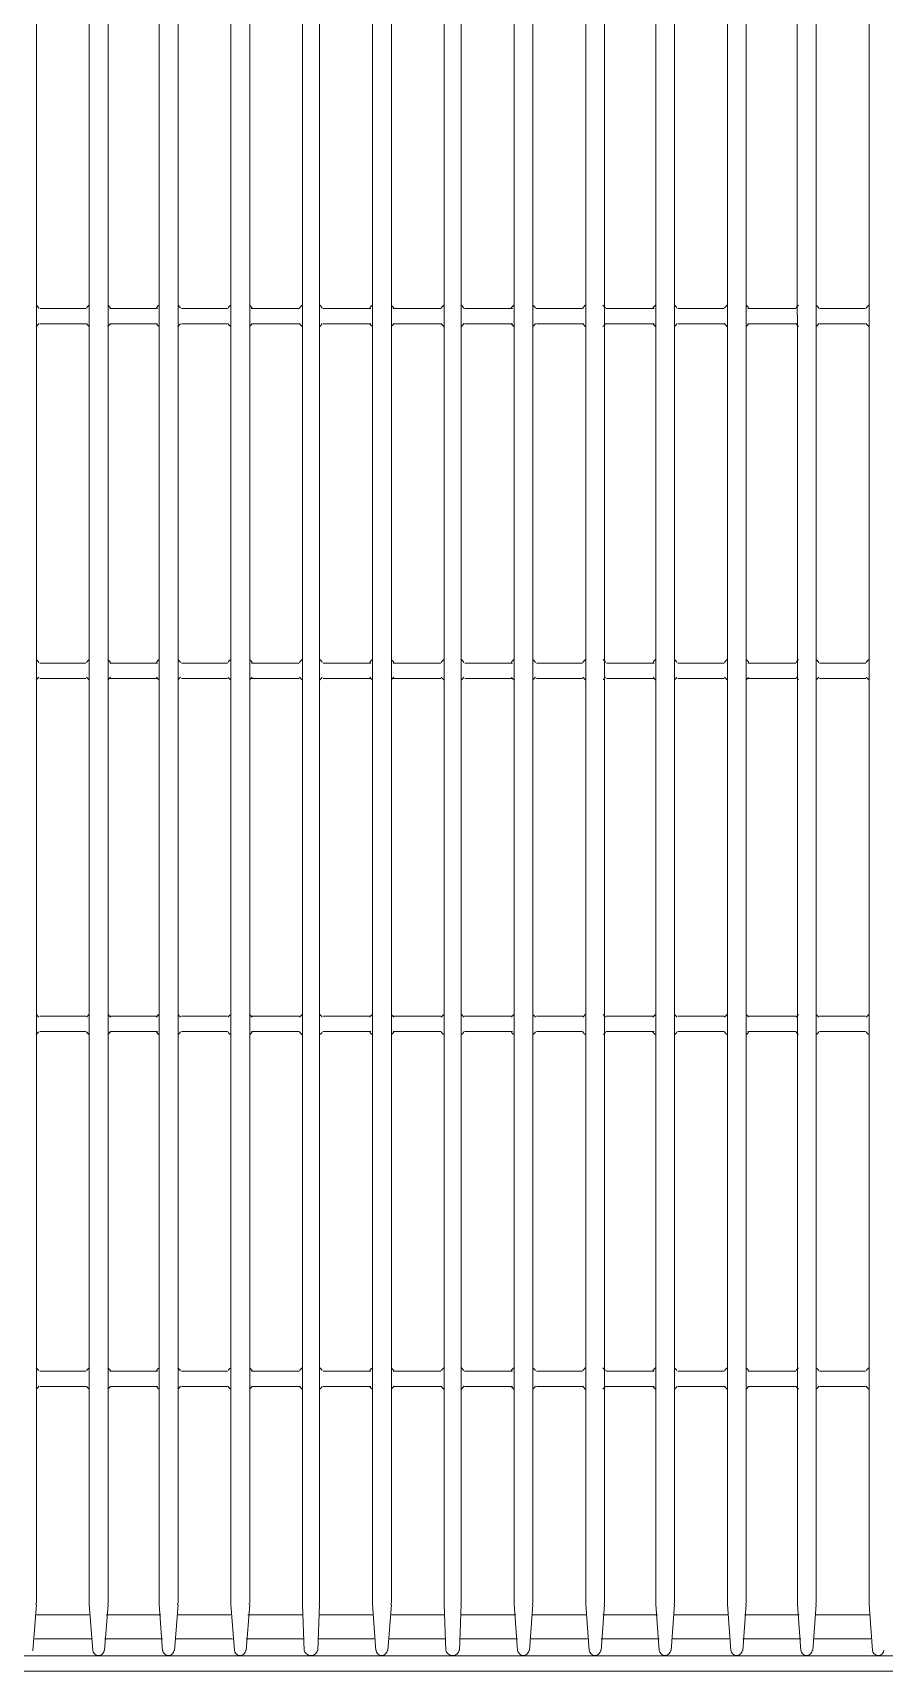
# Model space of a CAD drawing. Header units: inches. Extents: x -114 to 635, y -137 to 57.
# Drawn here: x 541.769 to 541.9142, y 23.1792 to 23.4587 of the extents above; entities that cross this region are included whole.
import ezdxf

# ---------------------------------------------------------------- set-up
doc = ezdxf.new("R2010")
doc.units = ezdxf.units.IN
doc.header["$MEASUREMENT"] = 0
doc.layers.get('0').update_dxf_attribs({"lineweight": 5})
doc.layers.add('UTILITIES', color=141, linetype='Continuous', lineweight=0)

# ---------------------------------------------------------------- blocks, each defined once
blk = doc.blocks.new('AC ELEVATION')
for points in [[(134585.16, 117466.35), (134585.16, 117466.35), (134585.16, 117686.06), (134585.16, 117686.06)], [(134594.19, 117466.35), (134594.19, 117466.35), (134594.19, 117686.06), (134594.19, 117686.06)], [(134597.39, 117466.35), (134597.39, 117466.35), (134597.39, 117686.04), (134597.39, 117686.04)], [(134606.11, 117466.34), (134606.11, 117466.34), (134606.11, 117686.04), (134606.11, 117686.04)], [(134609.32, 117466.34), (134609.32, 117466.34), (134609.32, 117686.04), (134609.32, 117686.04)], [(134618.34, 117466.35), (134618.34, 117466.35), (134618.34, 117686.06), (134618.34, 117686.06)], [(134621.54, 117466.35), (134621.54, 117466.35), (134621.54, 117686.04), (134621.54, 117686.04)], [(134630.56, 117466.35), (134630.56, 117466.35), (134630.56, 117686.04), (134630.56, 117686.04)], [(134633.47, 117466.35), (134633.47, 117466.35), (134633.47, 117686.04), (134633.47, 117686.04)], [(134642.49, 117466.35), (134642.49, 117466.35), (134642.49, 117686.04), (134642.49, 117686.04)], [(134645.7, 117466.35), (134645.7, 117466.35), (134645.7, 117686.06), (134645.7, 117686.06)], [(134654.72, 117466.35), (134654.72, 117466.35), (134654.72, 117686.04), (134654.72, 117686.04)], [(134657.62, 117466.35), (134657.62, 117466.35), (134657.62, 117686.04), (134657.62, 117686.04)], [(134666.65, 117466.35), (134666.65, 117466.35), (134666.65, 117686.04), (134666.65, 117686.04)], [(134669.85, 117466.35), (134669.85, 117466.35), (134669.85, 117686.04), (134669.85, 117686.04)], [(134678.87, 117466.35), (134678.87, 117466.35), (134678.87, 117686.04), (134678.87, 117686.04)], [(134682.06, 117466.35), (134682.06, 117466.35), (134682.06, 117686.04), (134682.06, 117686.04)], [(134690.8, 117466.35), (134690.8, 117466.35), (134690.8, 117686.04), (134690.8, 117686.04)], [(134693.99, 117466.35), (134693.99, 117466.35), (134693.99, 117686.04), (134693.99, 117686.04)], [(134703.01, 117466.35), (134703.01, 117466.35), (134703.01, 117686.04), (134703.01, 117686.04)], [(134706.23, 117466.35), (134706.23, 117466.35), (134706.23, 117686.04), (134706.23, 117686.04)], [(134714.94, 117466.35), (134714.94, 117466.35), (134714.94, 117686.04), (134714.94, 117686.04)], [(134718.16, 117466.35), (134718.16, 117466.35), (134718.16, 117686.04), (134718.16, 117686.04)], [(134727.18, 117466.35), (134727.18, 117466.35), (134727.18, 117686.06), (134727.18, 117686.06)], [(134585.13, 117468.07), (134585.31, 117467.94), (134585.45, 117467.76), (134585.58, 117467.56)], [(134593.6, 117467.5), (134593.6, 117467.5), (134585.75, 117467.5), (134585.75, 117467.5)], [(134593.7, 117467.56), (134593.83, 117467.76), (134593.98, 117467.94), (134594.15, 117468.07)], [(134593.7, 117467.56), (134593.83, 117467.76), (134593.98, 117467.94), (134594.15, 117468.07)], [(134593.7, 117467.56), (134593.83, 117467.76), (134593.98, 117467.94), (134594.15, 117468.07)], [(134593.7, 117467.56), (134593.83, 117467.76), (134593.98, 117467.94), (134594.15, 117468.07)], [(134597.35, 117468.07), (134597.53, 117467.94), (134597.66, 117467.76), (134597.79, 117467.56)], [(134605.82, 117467.5), (134605.82, 117467.5), (134597.68, 117467.5), (134597.68, 117467.5)], [(134605.65, 117467.58), (134605.76, 117467.77), (134605.91, 117467.94), (134606.08, 117468.07)], [(134605.65, 117467.58), (134605.76, 117467.77), (134605.91, 117467.94), (134606.08, 117468.07)], [(134605.65, 117467.58), (134605.76, 117467.77), (134605.91, 117467.94), (134606.08, 117468.07)], [(134605.65, 117467.58), (134605.76, 117467.77), (134605.91, 117467.94), (134606.08, 117468.07)], [(134609.28, 117468.07), (134609.46, 117467.94), (134609.61, 117467.77), (134609.73, 117467.58)], [(134609.28, 117468.07), (134609.46, 117467.94), (134609.61, 117467.77), (134609.73, 117467.58)], [(134609.28, 117468.07), (134609.46, 117467.94), (134609.61, 117467.77), (134609.73, 117467.58)], [(134609.28, 117468.07), (134609.46, 117467.94), (134609.61, 117467.77), (134609.73, 117467.58)], [(134609.89, 117467.49), (134609.89, 117467.49), (134617.75, 117467.49), (134617.75, 117467.49)], [(134617.85, 117467.56), (134617.98, 117467.76), (134618.13, 117467.92), (134618.3, 117468.07)], [(134621.5, 117468.07), (134621.68, 117467.92), (134621.82, 117467.76), (134621.95, 117467.56)], [(134621.5, 117468.07), (134621.68, 117467.92), (134621.82, 117467.76), (134621.95, 117467.56)], [(134621.5, 117468.07), (134621.68, 117467.92), (134621.82, 117467.76), (134621.95, 117467.56)], [(134621.5, 117468.07), (134621.68, 117467.92), (134621.82, 117467.76), (134621.95, 117467.56)], [(134621.82, 117467.49), (134621.82, 117467.49), (134629.98, 117467.49), (134629.98, 117467.49)], [(134630.06, 117467.56), (134630.17, 117467.76), (134630.32, 117467.92), (134630.47, 117468.07)], [(134633.48, 117468.07), (134633.64, 117467.92), (134633.79, 117467.76), (134633.9, 117467.56)], [(134634.04, 117467.49), (134634.04, 117467.49), (134642.2, 117467.49), (134642.2, 117467.49)], [(134642.01, 117467.56), (134642.14, 117467.76), (134642.29, 117467.92), (134642.46, 117468.07)], [(134645.66, 117468.07), (134645.83, 117467.92), (134645.97, 117467.76), (134646.1, 117467.56)], [(134645.97, 117467.49), (134645.97, 117467.49), (134654.13, 117467.49), (134654.13, 117467.49)], [(134654.21, 117467.56), (134654.32, 117467.76), (134654.47, 117467.92), (134654.63, 117468.07)], [(134657.64, 117468.07), (134657.8, 117467.92), (134657.94, 117467.76), (134658.05, 117467.56)], [(134658.2, 117467.49), (134658.2, 117467.49), (134666.35, 117467.49), (134666.35, 117467.49)], [(134666.16, 117467.56), (134666.28, 117467.76), (134666.44, 117467.92), (134666.61, 117468.07)], [(134669.81, 117468.07), (134669.99, 117467.92), (134670.13, 117467.76), (134670.26, 117467.56)], [(134670.42, 117467.49), (134670.42, 117467.49), (134678.28, 117467.49), (134678.28, 117467.49)], [(134678.37, 117467.56), (134678.48, 117467.76), (134678.63, 117467.92), (134678.78, 117468.07)], [(134681.79, 117468.07), (134681.95, 117467.92), (134682.09, 117467.76), (134682.2, 117467.56)], [(134682.35, 117467.49), (134682.35, 117467.49), (134690.5, 117467.49), (134690.5, 117467.49)], [(134690.32, 117467.56), (134690.45, 117467.76), (134690.58, 117467.92), (134690.76, 117468.07)], [(134693.97, 117468.07), (134694.13, 117467.92), (134694.28, 117467.76), (134694.41, 117467.56)], [(134694.58, 117467.49), (134694.58, 117467.49), (134702.43, 117467.49), (134702.43, 117467.49)], [(134702.54, 117467.56), (134702.66, 117467.76), (134702.8, 117467.92), (134702.99, 117468.07)], [(134706.19, 117468.07), (134706.36, 117467.92), (134706.51, 117467.76), (134706.63, 117467.56)], [(134706.51, 117467.49), (134706.51, 117467.49), (134714.66, 117467.49), (134714.66, 117467.49)], [(134714.73, 117467.56), (134714.86, 117467.76), (134714.99, 117467.92), (134715.16, 117468.07)], [(134718.17, 117468.07), (134718.33, 117467.92), (134718.47, 117467.76), (134718.59, 117467.56)], [(134718.73, 117467.49), (134718.73, 117467.49), (134726.59, 117467.49), (134726.59, 117467.49)], [(134726.69, 117467.56), (134726.81, 117467.76), (134726.96, 117467.92), (134727.14, 117468.07)], [(134585.58, 117464.9), (134585.45, 117464.71), (134585.31, 117464.54), (134585.13, 117464.39)], [(134585.16, 117466.35), (134585.16, 117466.35), (134585.16, 117246.63), (134585.16, 117246.63)], [(134593.6, 117464.89), (134593.6, 117464.89), (134585.75, 117464.89), (134585.75, 117464.89)], [(134594.15, 117464.39), (134593.98, 117464.54), (134593.83, 117464.71), (134593.7, 117464.9)], [(134594.15, 117464.39), (134593.98, 117464.54), (134593.83, 117464.71), (134593.7, 117464.9)], [(134594.15, 117464.39), (134593.98, 117464.54), (134593.83, 117464.71), (134593.7, 117464.9)], [(134594.15, 117464.39), (134593.98, 117464.54), (134593.83, 117464.71), (134593.7, 117464.9)], [(134594.19, 117466.35), (134594.19, 117466.35), (134594.19, 117246.63), (134594.19, 117246.63)], [(134597.79, 117464.9), (134597.66, 117464.71), (134597.53, 117464.54), (134597.35, 117464.39)], [(134597.39, 117466.35), (134597.39, 117466.35), (134597.39, 117246.63), (134597.39, 117246.63)], [(134605.82, 117464.89), (134605.82, 117464.89), (134597.68, 117464.89), (134597.68, 117464.89)], [(134606.08, 117464.39), (134605.91, 117464.54), (134605.77, 117464.71), (134605.65, 117464.89)], [(134606.08, 117464.39), (134605.91, 117464.54), (134605.77, 117464.71), (134605.65, 117464.89)], [(134606.08, 117464.39), (134605.91, 117464.54), (134605.77, 117464.71), (134605.65, 117464.89)], [(134606.08, 117464.39), (134605.91, 117464.54), (134605.77, 117464.71), (134605.65, 117464.89)], [(134606.12, 117466.35), (134606.12, 117466.35), (134606.12, 117246.63), (134606.12, 117246.63)], [(134609.73, 117464.89), (134609.61, 117464.71), (134609.46, 117464.54), (134609.28, 117464.39)], [(134609.73, 117464.89), (134609.61, 117464.71), (134609.46, 117464.54), (134609.28, 117464.39)], [(134609.73, 117464.89), (134609.61, 117464.71), (134609.46, 117464.54), (134609.28, 117464.39)], [(134609.73, 117464.89), (134609.61, 117464.71), (134609.46, 117464.54), (134609.28, 117464.39)], [(134609.32, 117466.35), (134609.32, 117466.35), (134609.32, 117246.63), (134609.32, 117246.63)], [(134609.89, 117464.89), (134609.89, 117464.89), (134617.75, 117464.89), (134617.75, 117464.89)], [(134618.3, 117464.4), (134618.13, 117464.54), (134617.98, 117464.71), (134617.85, 117464.9)], [(134618.34, 117466.35), (134618.34, 117466.35), (134618.34, 117246.63), (134618.34, 117246.63)], [(134621.95, 117464.9), (134621.84, 117464.71), (134621.68, 117464.54), (134621.51, 117464.4)], [(134621.95, 117464.9), (134621.84, 117464.71), (134621.68, 117464.54), (134621.51, 117464.4)], [(134621.95, 117464.9), (134621.84, 117464.71), (134621.68, 117464.54), (134621.51, 117464.4)], [(134621.95, 117464.9), (134621.84, 117464.71), (134621.68, 117464.54), (134621.51, 117464.4)], [(134621.54, 117466.35), (134621.54, 117466.35), (134621.54, 117246.63), (134621.54, 117246.63)], [(134621.84, 117464.89), (134621.84, 117464.89), (134629.98, 117464.89), (134629.98, 117464.89)], [(134630.48, 117464.4), (134630.32, 117464.54), (134630.17, 117464.71), (134630.06, 117464.9)], [(134630.56, 117466.35), (134630.56, 117466.35), (134630.56, 117246.63), (134630.56, 117246.63)], [(134633.47, 117466.35), (134633.47, 117466.35), (134633.47, 117246.63), (134633.47, 117246.63)], [(134633.9, 117464.9), (134633.79, 117464.71), (134633.64, 117464.54), (134633.49, 117464.4)], [(134634.06, 117464.89), (134634.06, 117464.89), (134642.2, 117464.89), (134642.2, 117464.89)], [(134642.46, 117464.4), (134642.29, 117464.54), (134642.14, 117464.71), (134642.01, 117464.9)], [(134642.49, 117466.35), (134642.49, 117466.35), (134642.49, 117246.63), (134642.49, 117246.63)], [(134646.1, 117464.9), (134645.99, 117464.71), (134645.83, 117464.54), (134645.66, 117464.4)], [(134645.7, 117466.35), (134645.7, 117466.35), (134645.7, 117246.63), (134645.7, 117246.63)], [(134645.99, 117464.89), (134645.99, 117464.89), (134654.13, 117464.89), (134654.13, 117464.89)], [(134654.63, 117464.4), (134654.47, 117464.54), (134654.33, 117464.71), (134654.21, 117464.9)], [(134654.72, 117466.35), (134654.72, 117466.35), (134654.72, 117246.63), (134654.72, 117246.63)], [(134657.62, 117466.35), (134657.62, 117466.35), (134657.62, 117246.63), (134657.62, 117246.63)], [(134658.05, 117464.9), (134657.94, 117464.71), (134657.8, 117464.54), (134657.64, 117464.4)], [(134658.2, 117464.89), (134658.2, 117464.89), (134666.35, 117464.89), (134666.35, 117464.89)], [(134666.62, 117464.4), (134666.44, 117464.54), (134666.3, 117464.71), (134666.16, 117464.9)], [(134666.65, 117466.35), (134666.65, 117466.35), (134666.65, 117246.63), (134666.65, 117246.63)], [(134670.26, 117464.9), (134670.13, 117464.71), (134669.99, 117464.54), (134669.81, 117464.4)], [(134669.85, 117466.35), (134669.85, 117466.35), (134669.85, 117246.63), (134669.85, 117246.63)], [(134670.44, 117464.89), (134670.44, 117464.89), (134678.29, 117464.89), (134678.29, 117464.89)], [(134678.78, 117464.4), (134678.63, 117464.54), (134678.48, 117464.71), (134678.37, 117464.9)], [(134678.87, 117466.35), (134678.87, 117466.35), (134678.87, 117246.63), (134678.87, 117246.63)], [(134682.21, 117464.9), (134682.09, 117464.71), (134681.97, 117464.54), (134681.79, 117464.4)], [(134682.06, 117466.35), (134682.06, 117466.35), (134682.06, 117246.63), (134682.06, 117246.63)], [(134682.35, 117464.89), (134682.35, 117464.89), (134690.51, 117464.89), (134690.51, 117464.89)], [(134690.77, 117464.4), (134690.58, 117464.54), (134690.45, 117464.71), (134690.32, 117464.9)], [(134690.8, 117466.35), (134690.8, 117466.35), (134690.8, 117246.63), (134690.8, 117246.63)], [(134694.42, 117464.9), (134694.28, 117464.71), (134694.14, 117464.54), (134693.97, 117464.4)], [(134693.99, 117466.35), (134693.99, 117466.35), (134693.99, 117246.63), (134693.99, 117246.63)], [(134694.58, 117464.89), (134694.58, 117464.89), (134702.44, 117464.89), (134702.44, 117464.89)], [(134702.99, 117464.4), (134702.8, 117464.54), (134702.66, 117464.71), (134702.54, 117464.9)], [(134703.03, 117466.35), (134703.03, 117466.35), (134703.03, 117246.63), (134703.03, 117246.63)], [(134706.63, 117464.9), (134706.51, 117464.71), (134706.36, 117464.54), (134706.19, 117464.4)], [(134706.23, 117466.35), (134706.23, 117466.35), (134706.23, 117246.63), (134706.23, 117246.63)], [(134706.51, 117464.89), (134706.51, 117464.89), (134714.67, 117464.89), (134714.67, 117464.89)], [(134715.16, 117464.4), (134715.01, 117464.54), (134714.86, 117464.71), (134714.75, 117464.9)], [(134714.96, 117466.35), (134714.96, 117466.35), (134714.96, 117246.63), (134714.96, 117246.63)], [(134718.16, 117466.35), (134718.16, 117466.35), (134718.16, 117246.63), (134718.16, 117246.63)], [(134718.59, 117464.9), (134718.47, 117464.71), (134718.33, 117464.54), (134718.17, 117464.4)], [(134718.73, 117464.89), (134718.73, 117464.89), (134726.59, 117464.89), (134726.59, 117464.89)], [(134727.14, 117464.4), (134726.97, 117464.54), (134726.81, 117464.71), (134726.7, 117464.9)], [(134727.18, 117466.35), (134727.18, 117466.35), (134727.18, 117246.63), (134727.18, 117246.63)], [(134585.13, 117407.58), (134585.31, 117407.45), (134585.45, 117407.27), (134585.58, 117407.11)], [(134585.75, 117406.99), (134585.75, 117406.99), (134593.6, 117406.99), (134593.6, 117406.99)], [(134593.7, 117407.11), (134593.83, 117407.27), (134593.98, 117407.45), (134594.15, 117407.58)], [(134593.7, 117407.11), (134593.83, 117407.27), (134593.98, 117407.45), (134594.15, 117407.58)], [(134593.7, 117407.11), (134593.83, 117407.27), (134593.98, 117407.45), (134594.15, 117407.58)], [(134593.7, 117407.11), (134593.83, 117407.27), (134593.98, 117407.45), (134594.15, 117407.58)], [(134597.35, 117407.58), (134597.53, 117407.45), (134597.68, 117407.29), (134597.8, 117407.11)], [(134597.68, 117406.99), (134597.68, 117406.99), (134605.82, 117406.99), (134605.82, 117406.99)], [(134605.65, 117407.11), (134605.76, 117407.27), (134605.91, 117407.43), (134606.08, 117407.58)], [(134605.65, 117407.11), (134605.76, 117407.27), (134605.91, 117407.43), (134606.08, 117407.58)], [(134605.65, 117407.11), (134605.76, 117407.27), (134605.91, 117407.43), (134606.08, 117407.58)], [(134605.65, 117407.1), (134605.77, 117407.27), (134605.91, 117407.45), (134606.08, 117407.57)], [(134609.28, 117407.57), (134609.46, 117407.45), (134609.61, 117407.27), (134609.73, 117407.1)], [(134609.28, 117407.57), (134609.46, 117407.45), (134609.61, 117407.27), (134609.73, 117407.1)], [(134609.28, 117407.57), (134609.46, 117407.45), (134609.61, 117407.27), (134609.73, 117407.1)], [(134609.28, 117407.57), (134609.46, 117407.45), (134609.61, 117407.27), (134609.73, 117407.1)], [(134617.75, 117406.99), (134617.75, 117406.99), (134609.89, 117406.99), (134609.89, 117406.99)], [(134617.85, 117407.11), (134617.98, 117407.29), (134618.13, 117407.45), (134618.3, 117407.58)], [(134621.51, 117407.58), (134621.69, 117407.45), (134621.84, 117407.27), (134621.96, 117407.1)], [(134621.51, 117407.58), (134621.69, 117407.45), (134621.84, 117407.27), (134621.96, 117407.1)], [(134621.51, 117407.58), (134621.69, 117407.45), (134621.84, 117407.27), (134621.96, 117407.1)], [(134621.51, 117407.58), (134621.69, 117407.45), (134621.84, 117407.27), (134621.96, 117407.1)], [(134629.99, 117406.99), (134629.99, 117406.99), (134621.84, 117406.99), (134621.84, 117406.99)], [(134630.06, 117407.1), (134630.18, 117407.27), (134630.32, 117407.45), (134630.48, 117407.58)], [(134633.49, 117407.58), (134633.66, 117407.45), (134633.8, 117407.27), (134633.92, 117407.1)], [(134642.2, 117406.99), (134642.2, 117406.99), (134634.06, 117406.99), (134634.06, 117406.99)], [(134642.02, 117407.1), (134642.15, 117407.27), (134642.29, 117407.45), (134642.46, 117407.58)], [(134645.66, 117407.58), (134645.85, 117407.45), (134645.99, 117407.27), (134646.11, 117407.1)], [(134654.14, 117406.99), (134654.14, 117406.99), (134645.99, 117406.99), (134645.99, 117406.99)], [(134654.21, 117407.1), (134654.33, 117407.27), (134654.47, 117407.45), (134654.64, 117407.58)], [(134657.64, 117407.58), (134657.82, 117407.45), (134657.95, 117407.27), (134658.07, 117407.1)], [(134666.36, 117406.99), (134666.36, 117406.99), (134658.21, 117406.99), (134658.21, 117406.99)], [(134666.17, 117407.1), (134666.3, 117407.27), (134666.45, 117407.45), (134666.62, 117407.58)], [(134669.82, 117407.58), (134670, 117407.45), (134670.13, 117407.27), (134670.27, 117407.1)], [(134678.29, 117406.99), (134678.29, 117406.99), (134670.44, 117406.99), (134670.44, 117406.99)], [(134678.38, 117407.1), (134678.49, 117407.27), (134678.64, 117407.45), (134678.79, 117407.58)], [(134681.8, 117407.58), (134681.97, 117407.45), (134682.1, 117407.27), (134682.21, 117407.1)], [(134690.51, 117406.99), (134690.51, 117406.99), (134682.37, 117406.99), (134682.37, 117406.99)], [(134690.33, 117407.1), (134690.45, 117407.27), (134690.6, 117407.45), (134690.77, 117407.58)], [(134693.98, 117407.58), (134694.14, 117407.45), (134694.3, 117407.27), (134694.42, 117407.1)], [(134702.44, 117406.99), (134702.44, 117406.99), (134694.58, 117406.99), (134694.58, 117406.99)], [(134702.55, 117407.1), (134702.68, 117407.27), (134702.82, 117407.45), (134703, 117407.58)], [(134706.2, 117407.58), (134706.37, 117407.45), (134706.52, 117407.27), (134706.64, 117407.1)], [(134714.67, 117406.99), (134714.67, 117406.99), (134706.52, 117406.99), (134706.52, 117406.99)], [(134714.75, 117407.1), (134714.87, 117407.27), (134715.01, 117407.45), (134715.16, 117407.58)], [(134718.18, 117407.58), (134718.34, 117407.45), (134718.47, 117407.27), (134718.61, 117407.1)], [(134726.6, 117406.99), (134726.6, 117406.99), (134718.74, 117406.99), (134718.74, 117406.99)], [(134726.7, 117407.1), (134726.83, 117407.27), (134726.97, 117407.45), (134727.15, 117407.58)], [(134585.58, 117404.59), (134585.45, 117404.42), (134585.31, 117404.26), (134585.13, 117404.11)], [(134593.6, 117404.36), (134593.6, 117404.36), (134585.75, 117404.36), (134585.75, 117404.36)], [(134594.15, 117404.11), (134593.98, 117404.26), (134593.83, 117404.42), (134593.7, 117404.59)], [(134594.15, 117404.11), (134593.98, 117404.26), (134593.83, 117404.42), (134593.7, 117404.59)], [(134594.15, 117404.11), (134593.98, 117404.26), (134593.83, 117404.42), (134593.7, 117404.59)], [(134594.15, 117404.11), (134593.98, 117404.26), (134593.83, 117404.42), (134593.7, 117404.59)], [(134597.8, 117404.6), (134597.68, 117404.42), (134597.53, 117404.27), (134597.35, 117404.12)], [(134605.82, 117404.36), (134605.82, 117404.36), (134597.68, 117404.36), (134597.68, 117404.36)], [(134606.08, 117404.11), (134605.91, 117404.26), (134605.76, 117404.41), (134605.65, 117404.59)], [(134606.08, 117404.11), (134605.91, 117404.26), (134605.76, 117404.41), (134605.65, 117404.59)], [(134606.08, 117404.11), (134605.91, 117404.26), (134605.76, 117404.41), (134605.65, 117404.59)], [(134606.08, 117404.11), (134605.91, 117404.26), (134605.77, 117404.42), (134605.65, 117404.59)], [(134609.73, 117404.59), (134609.61, 117404.42), (134609.46, 117404.26), (134609.28, 117404.11)], [(134609.73, 117404.59), (134609.61, 117404.42), (134609.46, 117404.26), (134609.28, 117404.11)], [(134609.73, 117404.59), (134609.61, 117404.42), (134609.46, 117404.26), (134609.28, 117404.11)], [(134609.73, 117404.59), (134609.61, 117404.42), (134609.46, 117404.26), (134609.28, 117404.11)], [(134609.89, 117404.36), (134609.89, 117404.36), (134617.75, 117404.36), (134617.75, 117404.36)], [(134618.3, 117404.12), (134618.13, 117404.26), (134617.98, 117404.42), (134617.85, 117404.6)], [(134621.96, 117404.59), (134621.84, 117404.41), (134621.69, 117404.26), (134621.51, 117404.11)], [(134621.96, 117404.59), (134621.84, 117404.41), (134621.69, 117404.26), (134621.51, 117404.11)], [(134621.96, 117404.59), (134621.84, 117404.41), (134621.69, 117404.26), (134621.51, 117404.11)], [(134621.96, 117404.59), (134621.84, 117404.41), (134621.69, 117404.26), (134621.51, 117404.11)], [(134621.84, 117404.35), (134621.84, 117404.35), (134629.99, 117404.35), (134629.99, 117404.35)], [(134630.48, 117404.11), (134630.32, 117404.26), (134630.18, 117404.41), (134630.06, 117404.59)], [(134633.92, 117404.59), (134633.8, 117404.41), (134633.66, 117404.26), (134633.49, 117404.11)], [(134634.06, 117404.35), (134634.06, 117404.35), (134642.2, 117404.35), (134642.2, 117404.35)], [(134642.46, 117404.11), (134642.29, 117404.26), (134642.15, 117404.41), (134642.02, 117404.59)], [(134646.11, 117404.59), (134645.99, 117404.41), (134645.85, 117404.26), (134645.66, 117404.11)], [(134645.99, 117404.35), (134645.99, 117404.35), (134654.14, 117404.35), (134654.14, 117404.35)], [(134654.64, 117404.11), (134654.47, 117404.26), (134654.33, 117404.41), (134654.21, 117404.59)], [(134658.07, 117404.59), (134657.95, 117404.41), (134657.82, 117404.26), (134657.64, 117404.11)], [(134658.21, 117404.35), (134658.21, 117404.35), (134666.36, 117404.35), (134666.36, 117404.35)], [(134666.62, 117404.11), (134666.45, 117404.26), (134666.3, 117404.41), (134666.17, 117404.59)], [(134670.27, 117404.59), (134670.13, 117404.41), (134670, 117404.26), (134669.82, 117404.11)], [(134670.44, 117404.35), (134670.44, 117404.35), (134678.29, 117404.35), (134678.29, 117404.35)], [(134678.79, 117404.11), (134678.64, 117404.26), (134678.49, 117404.41), (134678.38, 117404.59)], [(134682.21, 117404.59), (134682.1, 117404.41), (134681.97, 117404.26), (134681.8, 117404.11)], [(134682.37, 117404.35), (134682.37, 117404.35), (134690.51, 117404.35), (134690.51, 117404.35)], [(134690.77, 117404.11), (134690.6, 117404.26), (134690.45, 117404.41), (134690.33, 117404.59)], [(134694.42, 117404.59), (134694.3, 117404.41), (134694.14, 117404.26), (134693.98, 117404.11)], [(134694.58, 117404.35), (134694.58, 117404.35), (134702.44, 117404.35), (134702.44, 117404.35)], [(134703, 117404.11), (134702.82, 117404.26), (134702.68, 117404.41), (134702.55, 117404.59)], [(134706.64, 117404.59), (134706.52, 117404.41), (134706.37, 117404.26), (134706.2, 117404.11)], [(134706.52, 117404.35), (134706.52, 117404.35), (134714.67, 117404.35), (134714.67, 117404.35)], [(134715.16, 117404.11), (134715.01, 117404.26), (134714.87, 117404.41), (134714.75, 117404.59)], [(134718.61, 117404.59), (134718.47, 117404.41), (134718.34, 117404.26), (134718.18, 117404.11)], [(134718.74, 117404.35), (134718.74, 117404.35), (134726.6, 117404.35), (134726.6, 117404.35)], [(134727.15, 117404.11), (134726.97, 117404.26), (134726.83, 117404.41), (134726.7, 117404.59)], [(134585.13, 117347.06), (134585.31, 117346.92), (134585.46, 117346.75), (134585.58, 117346.57)], [(134585.75, 117346.75), (134585.75, 117346.75), (134593.6, 117346.75), (134593.6, 117346.75)], [(134593.7, 117346.57), (134593.83, 117346.75), (134593.98, 117346.91), (134594.15, 117347.06)], [(134593.7, 117346.57), (134593.83, 117346.75), (134593.98, 117346.91), (134594.15, 117347.06)], [(134593.7, 117346.57), (134593.83, 117346.75), (134593.99, 117346.92), (134594.15, 117347.06)], [(134593.7, 117346.57), (134593.83, 117346.75), (134593.99, 117346.92), (134594.15, 117347.06)], [(134597.35, 117347.06), (134597.53, 117346.92), (134597.68, 117346.75), (134597.8, 117346.57)], [(134597.68, 117346.75), (134597.68, 117346.75), (134605.82, 117346.75), (134605.82, 117346.75)], [(134605.65, 117346.57), (134605.76, 117346.75), (134605.91, 117346.91), (134606.08, 117347.07)], [(134605.65, 117346.57), (134605.76, 117346.75), (134605.91, 117346.91), (134606.08, 117347.07)], [(134605.65, 117346.57), (134605.77, 117346.73), (134605.91, 117346.91), (134606.08, 117347.06)], [(134605.65, 117346.57), (134605.77, 117346.73), (134605.91, 117346.91), (134606.08, 117347.06)], [(134609.28, 117347.06), (134609.46, 117346.91), (134609.61, 117346.73), (134609.73, 117346.57)], [(134609.28, 117347.06), (134609.46, 117346.91), (134609.61, 117346.73), (134609.73, 117346.57)], [(134609.28, 117347.06), (134609.46, 117346.91), (134609.61, 117346.73), (134609.73, 117346.57)], [(134609.28, 117347.06), (134609.46, 117346.91), (134609.61, 117346.73), (134609.73, 117346.57)], [(134617.75, 117346.75), (134617.75, 117346.75), (134609.89, 117346.75), (134609.89, 117346.75)], [(134617.85, 117346.57), (134617.98, 117346.75), (134618.13, 117346.91), (134618.3, 117347.06)], [(134621.51, 117347.06), (134621.69, 117346.91), (134621.84, 117346.73), (134621.96, 117346.57)], [(134621.51, 117347.06), (134621.69, 117346.91), (134621.84, 117346.73), (134621.96, 117346.57)], [(134621.51, 117347.06), (134621.69, 117346.91), (134621.84, 117346.75), (134621.95, 117346.57)], [(134621.51, 117347.06), (134621.69, 117346.91), (134621.84, 117346.75), (134621.95, 117346.57)], [(134629.99, 117346.73), (134629.99, 117346.73), (134621.84, 117346.73), (134621.84, 117346.73)], [(134630.06, 117346.57), (134630.18, 117346.75), (134630.32, 117346.91), (134630.48, 117347.06)], [(134633.49, 117347.06), (134633.66, 117346.91), (134633.79, 117346.75), (134633.92, 117346.57)], [(134642.2, 117346.73), (134642.2, 117346.73), (134634.06, 117346.73), (134634.06, 117346.73)], [(134642.01, 117346.57), (134642.14, 117346.75), (134642.29, 117346.91), (134642.46, 117347.06)], [(134645.66, 117347.06), (134645.83, 117346.91), (134645.99, 117346.75), (134646.11, 117346.57)], [(134654.14, 117346.73), (134654.14, 117346.73), (134645.99, 117346.73), (134645.99, 117346.73)], [(134654.21, 117346.57), (134654.33, 117346.75), (134654.47, 117346.91), (134654.63, 117347.06)], [(134657.64, 117347.06), (134657.8, 117346.91), (134657.94, 117346.75), (134658.07, 117346.57)], [(134666.36, 117346.75), (134666.36, 117346.75), (134658.2, 117346.75), (134658.2, 117346.75)], [(134666.17, 117346.57), (134666.3, 117346.75), (134666.44, 117346.91), (134666.62, 117347.06)], [(134669.81, 117347.06), (134669.99, 117346.91), (134670.13, 117346.75), (134670.26, 117346.57)], [(134678.29, 117346.75), (134678.29, 117346.75), (134670.44, 117346.75), (134670.44, 117346.75)], [(134678.37, 117346.57), (134678.48, 117346.75), (134678.63, 117346.91), (134678.78, 117347.06)], [(134681.8, 117347.06), (134681.97, 117346.91), (134682.09, 117346.75), (134682.21, 117346.57)], [(134690.51, 117346.75), (134690.51, 117346.75), (134682.35, 117346.75), (134682.35, 117346.75)], [(134690.32, 117346.57), (134690.45, 117346.75), (134690.6, 117346.91), (134690.77, 117347.06)], [(134693.97, 117347.06), (134694.14, 117346.91), (134694.3, 117346.75), (134694.42, 117346.57)], [(134702.44, 117346.75), (134702.44, 117346.75), (134694.58, 117346.75), (134694.58, 117346.75)], [(134702.54, 117346.57), (134702.68, 117346.75), (134702.82, 117346.91), (134702.99, 117347.06)], [(134706.19, 117347.06), (134706.36, 117346.91), (134706.51, 117346.75), (134706.63, 117346.57)], [(134714.67, 117346.75), (134714.67, 117346.75), (134706.52, 117346.75), (134706.52, 117346.75)], [(134714.75, 117346.57), (134714.86, 117346.75), (134715.01, 117346.91), (134715.16, 117347.06)], [(134718.17, 117347.06), (134718.33, 117346.91), (134718.47, 117346.75), (134718.59, 117346.57)], [(134726.59, 117346.75), (134726.59, 117346.75), (134718.73, 117346.75), (134718.73, 117346.75)], [(134726.7, 117346.57), (134726.83, 117346.75), (134726.97, 117346.91), (134727.14, 117347.06)], [(134585.58, 117344.06), (134585.46, 117343.9), (134585.31, 117343.74), (134585.13, 117343.6)], [(134593.6, 117344.12), (134593.6, 117344.12), (134585.75, 117344.12), (134585.75, 117344.12)], [(134594.15, 117343.6), (134593.98, 117343.72), (134593.83, 117343.88), (134593.7, 117344.06)], [(134594.15, 117343.6), (134593.98, 117343.72), (134593.83, 117343.88), (134593.7, 117344.06)], [(134594.15, 117343.6), (134593.99, 117343.74), (134593.83, 117343.9), (134593.7, 117344.06)], [(134594.15, 117343.6), (134593.99, 117343.74), (134593.83, 117343.9), (134593.7, 117344.06)], [(134597.8, 117344.06), (134597.68, 117343.9), (134597.53, 117343.74), (134597.35, 117343.6)], [(134605.82, 117344.12), (134605.82, 117344.12), (134597.68, 117344.12), (134597.68, 117344.12)], [(134606.08, 117343.58), (134605.91, 117343.74), (134605.76, 117343.9), (134605.65, 117344.06)], [(134606.08, 117343.58), (134605.91, 117343.74), (134605.76, 117343.9), (134605.65, 117344.06)], [(134606.08, 117343.58), (134605.91, 117343.72), (134605.77, 117343.88), (134605.65, 117344.05)], [(134606.08, 117343.58), (134605.91, 117343.72), (134605.77, 117343.88), (134605.65, 117344.05)], [(134609.73, 117344.05), (134609.61, 117343.88), (134609.46, 117343.72), (134609.28, 117343.58)], [(134609.73, 117344.05), (134609.61, 117343.88), (134609.46, 117343.72), (134609.28, 117343.58)], [(134609.73, 117344.05), (134609.61, 117343.88), (134609.46, 117343.72), (134609.28, 117343.58)], [(134609.73, 117344.05), (134609.61, 117343.88), (134609.46, 117343.72), (134609.28, 117343.58)], [(134609.89, 117344.12), (134609.89, 117344.12), (134617.75, 117344.12), (134617.75, 117344.12)], [(134618.3, 117343.6), (134618.13, 117343.74), (134617.98, 117343.88), (134617.85, 117344.06)], [(134621.95, 117344.06), (134621.84, 117343.88), (134621.69, 117343.74), (134621.51, 117343.6)], [(134621.95, 117344.06), (134621.84, 117343.88), (134621.69, 117343.74), (134621.51, 117343.6)], [(134621.96, 117344.05), (134621.84, 117343.88), (134621.69, 117343.72), (134621.51, 117343.58)], [(134621.96, 117344.05), (134621.84, 117343.88), (134621.69, 117343.72), (134621.51, 117343.58)], [(134621.84, 117344.11), (134621.84, 117344.11), (134629.99, 117344.11), (134629.99, 117344.11)], [(134630.48, 117343.58), (134630.32, 117343.72), (134630.18, 117343.88), (134630.06, 117344.05)], [(134633.92, 117344.06), (134633.79, 117343.88), (134633.66, 117343.74), (134633.49, 117343.6)], [(134634.06, 117344.11), (134634.06, 117344.11), (134642.2, 117344.11), (134642.2, 117344.11)], [(134642.46, 117343.6), (134642.29, 117343.74), (134642.14, 117343.88), (134642.01, 117344.06)], [(134646.11, 117344.06), (134645.99, 117343.88), (134645.83, 117343.74), (134645.66, 117343.6)], [(134645.99, 117344.11), (134645.99, 117344.11), (134654.14, 117344.11), (134654.14, 117344.11)], [(134654.63, 117343.6), (134654.47, 117343.74), (134654.33, 117343.88), (134654.21, 117344.06)], [(134658.07, 117344.06), (134657.94, 117343.88), (134657.8, 117343.74), (134657.64, 117343.6)], [(134658.2, 117344.12), (134658.2, 117344.12), (134666.36, 117344.12), (134666.36, 117344.12)], [(134666.62, 117343.6), (134666.44, 117343.74), (134666.3, 117343.88), (134666.17, 117344.06)], [(134670.26, 117344.06), (134670.13, 117343.88), (134669.99, 117343.74), (134669.81, 117343.6)], [(134670.44, 117344.12), (134670.44, 117344.12), (134678.29, 117344.12), (134678.29, 117344.12)], [(134678.78, 117343.6), (134678.63, 117343.74), (134678.48, 117343.88), (134678.37, 117344.06)], [(134682.21, 117344.06), (134682.09, 117343.88), (134681.97, 117343.74), (134681.8, 117343.6)], [(134682.35, 117344.12), (134682.35, 117344.12), (134690.51, 117344.12), (134690.51, 117344.12)], [(134690.77, 117343.6), (134690.6, 117343.74), (134690.45, 117343.88), (134690.32, 117344.06)], [(134694.42, 117344.06), (134694.3, 117343.88), (134694.14, 117343.74), (134693.97, 117343.6)], [(134694.58, 117344.12), (134694.58, 117344.12), (134702.44, 117344.12), (134702.44, 117344.12)], [(134702.99, 117343.6), (134702.82, 117343.74), (134702.68, 117343.88), (134702.54, 117344.06)], [(134706.63, 117344.06), (134706.51, 117343.88), (134706.36, 117343.74), (134706.19, 117343.6)], [(134706.52, 117344.12), (134706.52, 117344.12), (134714.67, 117344.12), (134714.67, 117344.12)], [(134715.16, 117343.6), (134715.01, 117343.74), (134714.86, 117343.88), (134714.75, 117344.06)], [(134718.59, 117344.06), (134718.47, 117343.88), (134718.33, 117343.74), (134718.17, 117343.6)], [(134718.73, 117344.12), (134718.73, 117344.12), (134726.59, 117344.12), (134726.59, 117344.12)], [(134727.14, 117343.6), (134726.97, 117343.74), (134726.83, 117343.88), (134726.7, 117344.06)], [(134585.13, 117286.77), (134585.31, 117286.62), (134585.46, 117286.46), (134585.58, 117286.27)], [(134585.75, 117286.2), (134585.75, 117286.2), (134593.6, 117286.2), (134593.6, 117286.2)], [(134593.7, 117286.27), (134593.83, 117286.44), (134593.98, 117286.62), (134594.15, 117286.77)], [(134593.7, 117286.27), (134593.83, 117286.44), (134593.98, 117286.62), (134594.15, 117286.77)], [(134593.7, 117286.27), (134593.83, 117286.46), (134593.99, 117286.62), (134594.15, 117286.77)], [(134593.7, 117286.27), (134593.83, 117286.46), (134593.99, 117286.62), (134594.15, 117286.77)], [(134597.35, 117286.77), (134597.53, 117286.62), (134597.68, 117286.46), (134597.8, 117286.27)], [(134597.68, 117286.2), (134597.68, 117286.2), (134605.82, 117286.2), (134605.82, 117286.2)], [(134605.65, 117286.27), (134605.76, 117286.44), (134605.91, 117286.63), (134606.08, 117286.76)], [(134605.65, 117286.27), (134605.76, 117286.44), (134605.91, 117286.63), (134606.08, 117286.76)], [(134605.65, 117286.26), (134605.77, 117286.44), (134605.91, 117286.62), (134606.08, 117286.76)], [(134605.65, 117286.26), (134605.77, 117286.44), (134605.91, 117286.62), (134606.08, 117286.76)], [(134609.28, 117286.76), (134609.46, 117286.62), (134609.61, 117286.44), (134609.73, 117286.26)], [(134609.28, 117286.76), (134609.46, 117286.62), (134609.61, 117286.44), (134609.73, 117286.26)], [(134609.28, 117286.76), (134609.46, 117286.62), (134609.61, 117286.44), (134609.73, 117286.26)], [(134609.28, 117286.76), (134609.46, 117286.62), (134609.61, 117286.44), (134609.73, 117286.26)], [(134617.75, 117286.2), (134617.75, 117286.2), (134609.89, 117286.2), (134609.89, 117286.2)], [(134617.85, 117286.27), (134617.98, 117286.46), (134618.13, 117286.62), (134618.3, 117286.77)], [(134621.51, 117286.77), (134621.68, 117286.62), (134621.84, 117286.46), (134621.95, 117286.27)], [(134621.51, 117286.77), (134621.68, 117286.62), (134621.84, 117286.46), (134621.95, 117286.27)], [(134621.51, 117286.76), (134621.69, 117286.63), (134621.84, 117286.44), (134621.96, 117286.26)], [(134621.51, 117286.76), (134621.69, 117286.63), (134621.84, 117286.44), (134621.96, 117286.26)], [(134629.98, 117286.2), (134629.98, 117286.2), (134621.84, 117286.2), (134621.84, 117286.2)], [(134630.06, 117286.27), (134630.18, 117286.46), (134630.32, 117286.62), (134630.48, 117286.77)], [(134633.49, 117286.77), (134633.66, 117286.62), (134633.79, 117286.46), (134633.92, 117286.27)], [(134642.2, 117286.2), (134642.2, 117286.2), (134634.06, 117286.2), (134634.06, 117286.2)], [(134642.01, 117286.27), (134642.14, 117286.46), (134642.29, 117286.62), (134642.46, 117286.77)], [(134645.66, 117286.77), (134645.83, 117286.62), (134645.99, 117286.46), (134646.1, 117286.27)], [(134654.13, 117286.2), (134654.13, 117286.2), (134645.99, 117286.2), (134645.99, 117286.2)], [(134654.21, 117286.27), (134654.32, 117286.46), (134654.47, 117286.62), (134654.63, 117286.77)], [(134657.64, 117286.77), (134657.8, 117286.62), (134657.94, 117286.46), (134658.05, 117286.27)], [(134666.35, 117286.2), (134666.35, 117286.2), (134658.2, 117286.2), (134658.2, 117286.2)], [(134666.16, 117286.27), (134666.3, 117286.46), (134666.44, 117286.62), (134666.61, 117286.77)], [(134669.81, 117286.77), (134669.99, 117286.62), (134670.13, 117286.46), (134670.26, 117286.27)], [(134678.28, 117286.2), (134678.28, 117286.2), (134670.44, 117286.2), (134670.44, 117286.2)], [(134678.37, 117286.27), (134678.48, 117286.46), (134678.63, 117286.62), (134678.78, 117286.77)], [(134681.79, 117286.77), (134681.95, 117286.62), (134682.09, 117286.46), (134682.2, 117286.27)], [(134690.5, 117286.2), (134690.5, 117286.2), (134682.35, 117286.2), (134682.35, 117286.2)], [(134690.32, 117286.27), (134690.45, 117286.46), (134690.58, 117286.62), (134690.76, 117286.77)], [(134693.97, 117286.77), (134694.14, 117286.62), (134694.28, 117286.46), (134694.42, 117286.27)], [(134702.44, 117286.2), (134702.44, 117286.2), (134694.58, 117286.2), (134694.58, 117286.2)], [(134702.54, 117286.27), (134702.66, 117286.46), (134702.8, 117286.62), (134702.99, 117286.77)], [(134706.19, 117286.77), (134706.36, 117286.62), (134706.51, 117286.46), (134706.63, 117286.27)], [(134714.67, 117286.2), (134714.67, 117286.2), (134706.51, 117286.2), (134706.51, 117286.2)], [(134714.73, 117286.27), (134714.86, 117286.46), (134714.99, 117286.62), (134715.16, 117286.77)], [(134718.17, 117286.77), (134718.33, 117286.62), (134718.47, 117286.46), (134718.59, 117286.27)], [(134726.59, 117286.2), (134726.59, 117286.2), (134718.73, 117286.2), (134718.73, 117286.2)], [(134726.69, 117286.27), (134726.81, 117286.46), (134726.96, 117286.62), (134727.14, 117286.77)], [(134585.58, 117283.61), (134585.46, 117283.41), (134585.31, 117283.26), (134585.13, 117283.11)], [(134593.6, 117283.59), (134593.6, 117283.59), (134585.75, 117283.59), (134585.75, 117283.59)], [(134594.15, 117283.11), (134593.98, 117283.24), (134593.83, 117283.4), (134593.7, 117283.61)], [(134594.15, 117283.11), (134593.98, 117283.24), (134593.83, 117283.4), (134593.7, 117283.61)], [(134594.15, 117283.11), (134593.99, 117283.26), (134593.83, 117283.41), (134593.7, 117283.61)], [(134594.15, 117283.11), (134593.99, 117283.26), (134593.83, 117283.41), (134593.7, 117283.61)], [(134597.8, 117283.61), (134597.68, 117283.41), (134597.53, 117283.26), (134597.35, 117283.11)], [(134605.82, 117283.59), (134605.82, 117283.59), (134597.68, 117283.59), (134597.68, 117283.59)], [(134606.08, 117283.1), (134605.91, 117283.24), (134605.77, 117283.4), (134605.65, 117283.61)], [(134606.08, 117283.1), (134605.91, 117283.24), (134605.77, 117283.4), (134605.65, 117283.61)], [(134606.08, 117283.1), (134605.91, 117283.26), (134605.76, 117283.41), (134605.65, 117283.59)], [(134606.08, 117283.1), (134605.91, 117283.26), (134605.76, 117283.41), (134605.65, 117283.59)], [(134609.73, 117283.61), (134609.61, 117283.4), (134609.46, 117283.24), (134609.28, 117283.1)], [(134609.73, 117283.61), (134609.61, 117283.4), (134609.46, 117283.24), (134609.28, 117283.1)], [(134609.73, 117283.61), (134609.61, 117283.4), (134609.46, 117283.24), (134609.28, 117283.1)], [(134609.73, 117283.61), (134609.61, 117283.4), (134609.46, 117283.24), (134609.28, 117283.1)], [(134609.89, 117283.59), (134609.89, 117283.59), (134617.75, 117283.59), (134617.75, 117283.59)], [(134618.3, 117283.11), (134618.13, 117283.26), (134617.98, 117283.4), (134617.85, 117283.61)], [(134621.96, 117283.62), (134621.84, 117283.41), (134621.69, 117283.24), (134621.51, 117283.1)], [(134621.96, 117283.62), (134621.84, 117283.41), (134621.69, 117283.24), (134621.51, 117283.1)], [(134621.95, 117283.61), (134621.84, 117283.4), (134621.68, 117283.26), (134621.51, 117283.11)], [(134621.95, 117283.61), (134621.84, 117283.4), (134621.68, 117283.26), (134621.51, 117283.11)], [(134621.84, 117283.59), (134621.84, 117283.59), (134629.98, 117283.59), (134629.98, 117283.59)], [(134630.48, 117283.11), (134630.32, 117283.26), (134630.18, 117283.4), (134630.06, 117283.61)], [(134633.92, 117283.61), (134633.79, 117283.4), (134633.66, 117283.26), (134633.49, 117283.11)], [(134634.06, 117283.59), (134634.06, 117283.59), (134642.2, 117283.59), (134642.2, 117283.59)], [(134642.46, 117283.11), (134642.29, 117283.26), (134642.14, 117283.4), (134642.01, 117283.61)], [(134646.1, 117283.61), (134645.99, 117283.4), (134645.83, 117283.26), (134645.66, 117283.11)], [(134645.99, 117283.59), (134645.99, 117283.59), (134654.13, 117283.59), (134654.13, 117283.59)], [(134654.63, 117283.11), (134654.47, 117283.26), (134654.32, 117283.4), (134654.21, 117283.61)], [(134658.05, 117283.61), (134657.94, 117283.4), (134657.8, 117283.26), (134657.64, 117283.11)], [(134658.2, 117283.59), (134658.2, 117283.59), (134666.35, 117283.59), (134666.35, 117283.59)], [(134666.61, 117283.11), (134666.44, 117283.26), (134666.3, 117283.4), (134666.16, 117283.61)], [(134670.26, 117283.61), (134670.13, 117283.4), (134669.99, 117283.26), (134669.81, 117283.11)], [(134670.44, 117283.59), (134670.44, 117283.59), (134678.28, 117283.59), (134678.28, 117283.59)], [(134678.78, 117283.11), (134678.63, 117283.26), (134678.48, 117283.4), (134678.37, 117283.61)], [(134682.2, 117283.61), (134682.09, 117283.4), (134681.95, 117283.26), (134681.79, 117283.11)], [(134682.35, 117283.59), (134682.35, 117283.59), (134690.5, 117283.59), (134690.5, 117283.59)], [(134690.76, 117283.11), (134690.58, 117283.26), (134690.45, 117283.4), (134690.32, 117283.61)], [(134694.42, 117283.61), (134694.28, 117283.4), (134694.14, 117283.26), (134693.97, 117283.11)], [(134694.58, 117283.59), (134694.58, 117283.59), (134702.44, 117283.59), (134702.44, 117283.59)], [(134702.99, 117283.11), (134702.8, 117283.26), (134702.66, 117283.4), (134702.54, 117283.61)], [(134706.63, 117283.61), (134706.51, 117283.4), (134706.36, 117283.26), (134706.19, 117283.11)], [(134706.51, 117283.59), (134706.51, 117283.59), (134714.67, 117283.59), (134714.67, 117283.59)], [(134715.16, 117283.11), (134714.99, 117283.26), (134714.86, 117283.4), (134714.73, 117283.61)], [(134718.59, 117283.61), (134718.47, 117283.4), (134718.33, 117283.26), (134718.17, 117283.11)], [(134718.73, 117283.59), (134718.73, 117283.59), (134726.59, 117283.59), (134726.59, 117283.59)], [(134727.14, 117283.11), (134726.96, 117283.26), (134726.81, 117283.4), (134726.69, 117283.61)], [(134584.57, 117238.48), (134584.57, 117238.48), (134585.16, 117246.35), (134585.16, 117246.35)], [(134585.09, 117246.53), (134585.09, 117246.48), (134585.09, 117246.42), (134585.09, 117246.35)], [(134594.19, 117246.37), (134594.19, 117246.37), (134594.19, 117246.54), (134594.19, 117246.54)], [(134594.19, 117246.37), (134594.19, 117246.37), (134594.19, 117246.54), (134594.19, 117246.54)], [(134594.19, 117246.37), (134594.19, 117246.37), (134594.19, 117246.54), (134594.19, 117246.54)], [(134594.77, 117238.5), (134594.77, 117238.5), (134594.19, 117246.37), (134594.19, 117246.37)], [(134596.8, 117238.5), (134596.8, 117238.5), (134597.39, 117246.37), (134597.39, 117246.37)], [(134597.33, 117246.54), (134597.33, 117246.54), (134597.33, 117246.37), (134597.33, 117246.37)], [(134606.12, 117246.35), (134606.12, 117246.42), (134606.12, 117246.48), (134606.12, 117246.53)], [(134606.12, 117246.35), (134606.12, 117246.42), (134606.12, 117246.48), (134606.12, 117246.53)], [(134606.12, 117246.35), (134606.12, 117246.42), (134606.12, 117246.48), (134606.12, 117246.53)], [(134606.7, 117238.48), (134606.7, 117238.48), (134606.12, 117246.35), (134606.12, 117246.35)], [(134608.73, 117238.48), (134608.73, 117238.48), (134609.32, 117246.35), (134609.32, 117246.35)], [(134609.25, 117246.53), (134609.25, 117246.48), (134609.25, 117246.42), (134609.25, 117246.35)], [(134609.25, 117246.53), (134609.25, 117246.48), (134609.25, 117246.42), (134609.25, 117246.35)], [(134609.25, 117246.53), (134609.25, 117246.48), (134609.25, 117246.42), (134609.25, 117246.35)], [(134618.35, 117246.37), (134618.34, 117246.43), (134618.34, 117246.48), (134618.34, 117246.53)], [(134618.93, 117238.5), (134618.93, 117238.5), (134618.34, 117246.37), (134618.34, 117246.37)], [(134620.96, 117238.5), (134620.96, 117238.5), (134621.54, 117246.37), (134621.54, 117246.37)], [(134621.47, 117246.53), (134621.47, 117246.53), (134621.47, 117246.37), (134621.47, 117246.37)], [(134621.47, 117246.53), (134621.47, 117246.53), (134621.47, 117246.37), (134621.47, 117246.37)], [(134621.47, 117246.53), (134621.47, 117246.53), (134621.47, 117246.37), (134621.47, 117246.37)], [(134630.57, 117246.35), (134630.56, 117246.42), (134630.56, 117246.48), (134630.56, 117246.53)], [(134630.86, 117238.5), (134630.86, 117238.5), (134630.56, 117246.35), (134630.56, 117246.35)], [(134633.18, 117238.5), (134633.18, 117238.5), (134633.47, 117246.35), (134633.47, 117246.35)], [(134633.4, 117246.53), (134633.4, 117246.48), (134633.4, 117246.42), (134633.4, 117246.35)], [(134642.5, 117246.35), (134642.5, 117246.42), (134642.49, 117246.48), (134642.49, 117246.53)], [(134643.08, 117238.5), (134643.08, 117238.5), (134642.49, 117246.35), (134642.49, 117246.35)], [(134645.11, 117238.5), (134645.11, 117238.5), (134645.7, 117246.35), (134645.7, 117246.35)], [(134645.62, 117246.53), (134645.62, 117246.53), (134645.62, 117246.35), (134645.62, 117246.35)], [(134654.73, 117246.35), (134654.72, 117246.42), (134654.72, 117246.48), (134654.72, 117246.53)], [(134655.01, 117238.5), (134655.01, 117238.5), (134654.72, 117246.35), (134654.72, 117246.35)], [(134657.34, 117238.5), (134657.34, 117238.5), (134657.63, 117246.35), (134657.63, 117246.35)], [(134657.57, 117246.53), (134657.57, 117246.48), (134657.57, 117246.42), (134657.57, 117246.35)], [(134666.66, 117246.35), (134666.66, 117246.35), (134666.66, 117246.53), (134666.66, 117246.53)], [(134667.24, 117238.5), (134667.24, 117238.5), (134666.66, 117246.35), (134666.66, 117246.35)], [(134669.27, 117238.5), (134669.27, 117238.5), (134669.85, 117246.35), (134669.85, 117246.35)], [(134669.8, 117246.53), (134669.8, 117246.48), (134669.78, 117246.42), (134669.78, 117246.35)], [(134678.88, 117246.35), (134678.88, 117246.42), (134678.88, 117246.48), (134678.88, 117246.53)], [(134679.45, 117238.5), (134679.45, 117238.5), (134678.88, 117246.35), (134678.88, 117246.35)], [(134681.5, 117238.5), (134681.5, 117238.5), (134682.08, 117246.35), (134682.08, 117246.35)], [(134682, 117246.53), (134682, 117246.53), (134682, 117246.35), (134682, 117246.35)], [(134690.81, 117246.35), (134690.81, 117246.35), (134690.81, 117246.53), (134690.81, 117246.53)], [(134691.4, 117238.5), (134691.4, 117238.5), (134690.81, 117246.35), (134690.81, 117246.35)], [(134693.42, 117238.5), (134693.42, 117238.5), (134693.99, 117246.35), (134693.99, 117246.35)], [(134693.95, 117246.53), (134693.95, 117246.48), (134693.95, 117246.42), (134693.93, 117246.35)], [(134703.03, 117246.35), (134703.03, 117246.35), (134703.03, 117246.53), (134703.03, 117246.53)], [(134703.61, 117238.5), (134703.61, 117238.5), (134703.03, 117246.35), (134703.03, 117246.35)], [(134705.65, 117238.5), (134705.65, 117238.5), (134706.23, 117246.35), (134706.23, 117246.35)], [(134706.16, 117246.53), (134706.16, 117246.48), (134706.16, 117246.42), (134706.16, 117246.35)], [(134714.97, 117246.35), (134714.96, 117246.42), (134714.96, 117246.48), (134714.96, 117246.53)], [(134715.54, 117238.5), (134715.54, 117238.5), (134714.96, 117246.35), (134714.96, 117246.35)], [(134717.58, 117238.5), (134717.58, 117238.5), (134718.17, 117246.35), (134718.17, 117246.35)], [(134718.09, 117246.53), (134718.09, 117246.48), (134718.09, 117246.42), (134718.08, 117246.35)], [(134727.19, 117246.35), (134727.19, 117246.35), (134727.19, 117246.53), (134727.19, 117246.53)], [(134727.76, 117238.5), (134727.76, 117238.5), (134727.19, 117246.35), (134727.19, 117246.35)], [(134594.19, 117244.61), (134594.19, 117244.61), (134585.17, 117244.61), (134585.17, 117244.61)], [(134606.41, 117244.61), (134606.41, 117244.61), (134597.09, 117244.61), (134597.09, 117244.61)], [(134609.32, 117244.61), (134609.32, 117244.61), (134618.34, 117244.61), (134618.34, 117244.61)], [(134621.25, 117244.61), (134621.25, 117244.61), (134630.56, 117244.61), (134630.56, 117244.61)], [(134633.47, 117244.61), (134633.47, 117244.61), (134642.49, 117244.61), (134642.49, 117244.61)], [(134645.7, 117244.61), (134645.7, 117244.61), (134654.72, 117244.61), (134654.72, 117244.61)], [(134657.62, 117244.61), (134657.62, 117244.61), (134666.94, 117244.61), (134666.94, 117244.61)], [(134669.85, 117244.61), (134669.85, 117244.61), (134678.87, 117244.61), (134678.87, 117244.61)], [(134681.78, 117244.61), (134681.78, 117244.61), (134691.08, 117244.61), (134691.08, 117244.61)], [(134693.99, 117244.61), (134693.99, 117244.61), (134703.01, 117244.61), (134703.01, 117244.61)], [(134705.93, 117244.61), (134705.93, 117244.61), (134715.23, 117244.61), (134715.23, 117244.61)], [(134718.16, 117244.61), (134718.16, 117244.61), (134727.18, 117244.61), (134727.18, 117244.61)], [(134594.48, 117240.53), (134594.48, 117240.53), (134584.87, 117240.53), (134584.87, 117240.53)], [(134606.7, 117240.53), (134606.7, 117240.53), (134596.8, 117240.53), (134596.8, 117240.53)], [(134609.03, 117240.53), (134609.03, 117240.53), (134618.63, 117240.53), (134618.63, 117240.53)], [(134620.96, 117240.53), (134620.96, 117240.53), (134630.86, 117240.53), (134630.86, 117240.53)], [(134633.18, 117240.53), (134633.18, 117240.53), (134642.77, 117240.53), (134642.77, 117240.53)], [(134645.4, 117240.53), (134645.4, 117240.53), (134655.01, 117240.53), (134655.01, 117240.53)], [(134657.33, 117240.53), (134657.33, 117240.53), (134667.22, 117240.53), (134667.22, 117240.53)], [(134669.55, 117240.53), (134669.55, 117240.53), (134679.15, 117240.53), (134679.15, 117240.53)], [(134681.49, 117240.53), (134681.49, 117240.53), (134691.38, 117240.53), (134691.38, 117240.53)], [(134693.71, 117240.53), (134693.71, 117240.53), (134703.3, 117240.53), (134703.3, 117240.53)], [(134705.64, 117240.53), (134705.64, 117240.53), (134715.53, 117240.53), (134715.53, 117240.53)], [(134717.86, 117240.53), (134717.86, 117240.53), (134727.46, 117240.53), (134727.46, 117240.53)], [(134607.86, 117237.62), (134607.86, 117237.62), (134346.84, 117237.62), (134346.84, 117237.62)], [(134595.76, 117237.69), (134595.23, 117237.69), (134594.8, 117238.08), (134594.78, 117238.61)], [(134596.74, 117238.61), (134596.71, 117238.08), (134596.28, 117237.69), (134595.76, 117237.69)], [(134607.68, 117237.69), (134607.17, 117237.69), (134606.73, 117238.07), (134606.7, 117238.6)], [(134608.67, 117238.6), (134608.63, 117238.07), (134608.21, 117237.69), (134607.68, 117237.69)], [(134607.86, 117237.62), (134607.86, 117237.62), (134868.59, 117237.62), (134868.59, 117237.62)], [(134619.9, 117237.69), (134619.39, 117237.69), (134618.95, 117238.08), (134618.93, 117238.61)], [(134620.89, 117238.61), (134620.85, 117238.08), (134620.43, 117237.69), (134619.9, 117237.69)], [(134631.98, 117237.69), (134631.39, 117237.69), (134630.89, 117238.08), (134630.86, 117238.61)], [(134633.11, 117238.61), (134633.07, 117238.08), (134632.57, 117237.69), (134631.98, 117237.69)], [(134644.05, 117237.69), (134643.54, 117237.69), (134643.11, 117238.08), (134643.09, 117238.61)], [(134645.04, 117238.61), (134645, 117238.08), (134644.57, 117237.69), (134644.05, 117237.69)], [(134656.14, 117237.69), (134655.54, 117237.69), (134655.06, 117238.08), (134655.01, 117238.61)], [(134657.27, 117238.61), (134657.22, 117238.08), (134656.73, 117237.69), (134656.14, 117237.69)], [(134668.21, 117237.69), (134667.69, 117237.69), (134667.26, 117238.08), (134667.24, 117238.61)], [(134669.2, 117238.61), (134669.16, 117238.08), (134668.74, 117237.69), (134668.21, 117237.69)], [(134680.43, 117237.69), (134679.91, 117237.69), (134679.49, 117238.08), (134679.45, 117238.61)], [(134681.42, 117238.61), (134681.38, 117238.08), (134680.95, 117237.69), (134680.43, 117237.69)], [(134692.37, 117237.69), (134691.85, 117237.69), (134691.42, 117238.08), (134691.38, 117238.61)], [(134693.35, 117238.61), (134693.31, 117238.08), (134692.87, 117237.69), (134692.37, 117237.69)], [(134704.59, 117237.69), (134704.06, 117237.69), (134703.64, 117238.08), (134703.6, 117238.61)], [(134705.57, 117238.61), (134705.54, 117238.08), (134705.1, 117237.69), (134704.59, 117237.69)], [(134716.52, 117237.69), (134716.01, 117237.69), (134715.57, 117238.08), (134715.53, 117238.61)], [(134717.49, 117238.61), (134717.47, 117238.08), (134717.03, 117237.69), (134716.52, 117237.69)], [(134728.74, 117237.69), (134728.22, 117237.69), (134727.79, 117238.08), (134727.75, 117238.61)], [(134729.72, 117238.61), (134729.69, 117238.08), (134729.26, 117237.69), (134728.74, 117237.69)], [(134345.96, 117234.99), (134345.96, 117234.99), (134869.78, 117234.99), (134869.78, 117234.99)]]:
    blk.add_open_spline(points, degree=3)

msp = doc.modelspace()

# ---------------------------------------------------------------- block references
at = {"layer": 'UTILITIES', "xscale": 0.001, "yscale": 0.001, "zscale": 0.001}
msp.add_blockref('AC ELEVATION', (407.18441, -94.05583, 0), dxfattribs=at)

doc.saveas('drawing.dxf')
